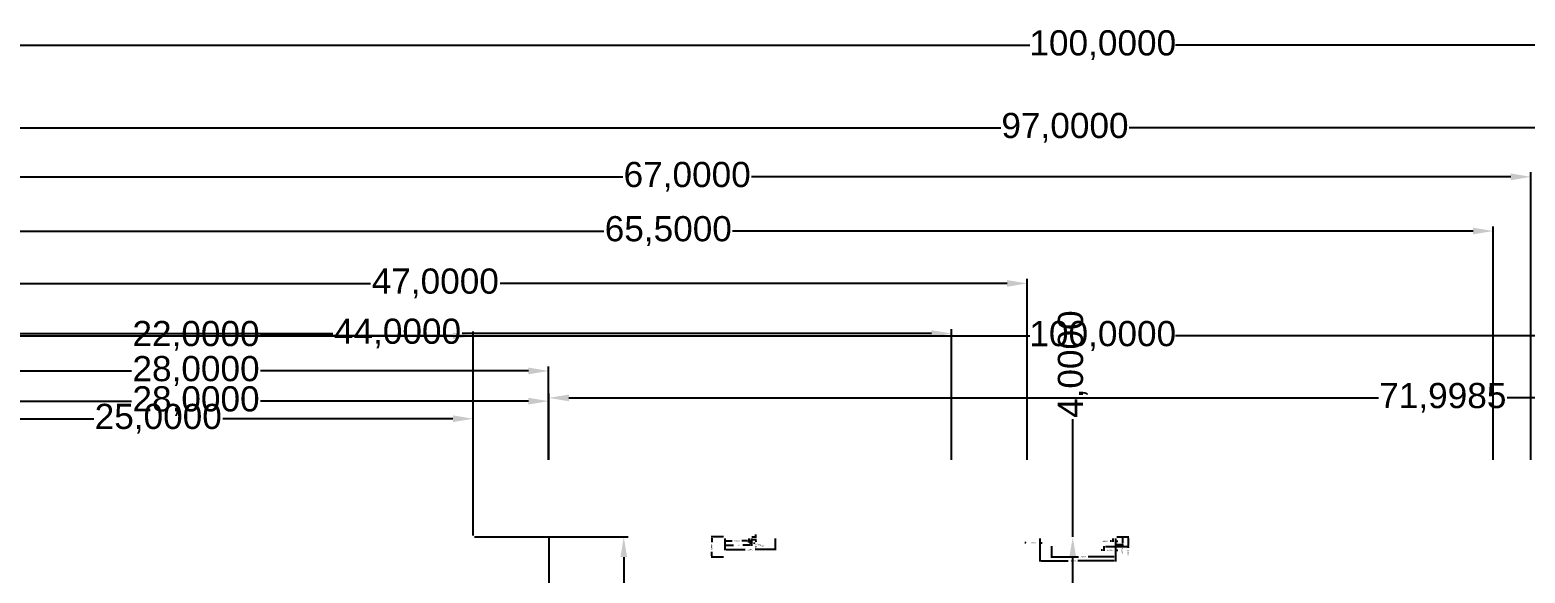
# Model space of a CAD drawing. Header units: millimetres. Extents: x -129 to 171, y -129 to 202.
# Drawn here: x 39 to 98.4, y 126.7 to 148.3 of the extents above; entities that cross this region are included whole.
import ezdxf

# ---------------------------------------------------------------- set-up
doc = ezdxf.new("R2010")
doc.units = ezdxf.units.MM
doc.header["$MEASUREMENT"] = 0
for name, color, linetype, plot in [('Dimenisuni corp 1', 11, 'Continuous', False), ('Dimensiune acoperis', 11, 'Continuous', False), ('Dimensiuni interior_1', 11, 'Continuous', False), ('Dimensiuni lift', 11, 'Continuous', False), ('Dimensiuni lift_turn', 11, 'Continuous', False)]:
    doc.layers.add(name, color=color, linetype=linetype, plot=plot)
doc.styles.get("Standard").update_dxf_attribs({"font": 'arial.ttf'})
doc.dimstyles.new('Mici', dxfattribs={"dimtxt": 0.05, "dimasz": 0.05, "dimexe": 0.03, "dimexo": 0.0625, "dimgap": 0.09, "dimtad": 0, "dimdec": 4, "dimzin": 0, "dimtxsty": 'Standard', "dimcen": 0.09, "dimclrd": 1, "dimclre": 1, "dimadec": 0, "dimazin": 0, "dimtfac": 1, "dimtdec": 4, "dimtofl": 0, "dimtmove": 0, "dimatfit": 3, "dimfxl": 1, "dimtolj": 1, "dimtzin": 0, "dimarcsym": 0})
doc.dimstyles.get("Standard").update_dxf_attribs({"dimtxt": 0.18, "dimasz": 0.18, "dimexe": 0.18, "dimexo": 0.0625, "dimgap": 0.09, "dimtad": 0, "dimtih": 1, "dimtoh": 1, "dimdec": 4, "dimzin": 0, "dimdsep": 46, "dimtxsty": 'Standard', "dimcen": 0.09, "dimadec": 0, "dimazin": 0, "dimtfac": 1, "dimtdec": 4, "dimtofl": 0, "dimtmove": 0, "dimatfit": 3, "dimfxl": 1, "dimtolj": 1, "dimtzin": 0, "dimarcsym": 0})

# ---------------------------------------------------------------- blocks, each defined once
blk = doc.blocks.new('*D59')
at = {"layer": 'Defpoints', "color": 0, "transparency": 16777216}
for p in [(46.87651810813054, 146.8007242480048), (46.87651810813054, 133.5513269094024), (143.8765181081305, 133.5513269094024)]:
    blk.add_point(p, dxfattribs=at)
at = {"layer": 'Dimenisuni corp 1', "color": 1, "lineweight": -2, "transparency": 16777216}
for p, q in [((46.87651810813054, 133.6138269094024), (46.87651810813054, 146.9807242480048)), ((47.67651810813054, 146.8007242480048), (92.82403516133651, 146.8007242480048)), ((143.0765181081305, 146.8007242480048), (97.92900105492451, 146.8007242480048)), ((143.8765181081305, 133.6138269094024), (143.8765181081305, 146.9807242480048))]:
    blk.add_line(p, q, dxfattribs=at)
at = {"layer": 'Dimenisuni corp 1', "color": 1, "transparency": 16777216}
for points in [[(47.67651810813054, 146.9340575813381), (47.67651810813054, 146.6673909146715), (46.87651810813054, 146.8007242480048)], [(143.0765181081305, 146.9340575813381), (143.0765181081305, 146.6673909146715), (143.8765181081305, 146.8007242480048)]]:
    blk.add_solid(points, dxfattribs=at)
at = {"layer": 'Dimenisuni corp 1', "color": 0, "transparency": 16777216, "insert": (95.37651810813051, 146.8007242480048), "char_height": 1, "attachment_point": 5}
blk.add_mtext('\\A1;97,0000', dxfattribs=at)
blk = doc.blocks.new('*D61')
at = {"layer": 'Defpoints', "color": 0, "transparency": 16777216}
for p in [(71.87651810813048, 135.2456430852705), (46.87651810813054, 133.5513269094024), (71.87651810813048, 133.5513269094024)]:
    blk.add_point(p, dxfattribs=at)
at = {"layer": 'Dimenisuni corp 1', "color": 1, "lineweight": -2, "transparency": 16777216}
for p, q in [((46.87651810813054, 133.6138269094024), (46.87651810813054, 135.4256430852705)), ((71.87651810813048, 133.6138269094024), (71.87651810813048, 135.4256430852705)), ((47.67651810813054, 135.2456430852705), (56.81550855833515, 135.2456430852705)), ((71.07651810813049, 135.2456430852705), (61.93752765792587, 135.2456430852705))]:
    blk.add_line(p, q, dxfattribs=at)
at = {"layer": 'Dimenisuni corp 1', "color": 1, "transparency": 16777216}
for points in [[(47.67651810813054, 135.3789764186038), (47.67651810813054, 135.1123097519372), (46.87651810813054, 135.2456430852705)], [(71.07651810813049, 135.3789764186038), (71.07651810813049, 135.1123097519372), (71.87651810813048, 135.2456430852705)]]:
    blk.add_solid(points, dxfattribs=at)
at = {"layer": 'Dimenisuni corp 1', "color": 0, "transparency": 16777216, "insert": (59.37651810813051, 135.2456430852705), "char_height": 1, "attachment_point": 5}
blk.add_mtext('\\A1;25,0000', dxfattribs=at)
blk = doc.blocks.new('*D62')
at = {"layer": 'Defpoints', "color": 0, "transparency": 16777216}
for p in [(74.87651810813048, 137.1444496716966), (46.87651810813054, 133.5513269094024), (74.87651810813048, 133.5513269094024)]:
    blk.add_point(p, dxfattribs=at)
at = {"layer": 'Dimenisuni corp 1', "color": 1, "lineweight": -2, "transparency": 16777216}
for p, q in [((46.87651810813054, 133.6138269094024), (46.87651810813054, 137.3244496716966)), ((47.67651810813054, 137.1444496716966), (58.31550855833515, 137.1444496716966)), ((74.07651810813049, 137.1444496716966), (63.43752765792587, 137.1444496716966)), ((74.87651810813048, 133.6138269094024), (74.87651810813048, 137.3244496716966))]:
    blk.add_line(p, q, dxfattribs=at)
at = {"layer": 'Dimenisuni corp 1', "color": 1, "transparency": 16777216}
for points in [[(47.67651810813054, 137.2777830050299), (47.67651810813054, 137.0111163383633), (46.87651810813054, 137.1444496716966)], [(74.07651810813049, 137.2777830050299), (74.07651810813049, 137.0111163383633), (74.87651810813048, 137.1444496716966)]]:
    blk.add_solid(points, dxfattribs=at)
at = {"layer": 'Dimenisuni corp 1', "color": 0, "transparency": 16777216, "insert": (60.87651810813051, 137.1444496716966), "char_height": 1, "attachment_point": 5}
blk.add_mtext('\\A1;28,0000', dxfattribs=at)
blk = doc.blocks.new('*D63')
at = {"layer": 'Defpoints', "color": 0, "transparency": 16777216}
for p in [(93.87651810813051, 130.5513269094025), (93.87651810813051, 126.5513269094025), (95.68531660041548, 126.5513269094025)]:
    blk.add_point(p, dxfattribs=at)
at = {"layer": 'Dimenisuni corp 1', "color": 1, "lineweight": -2, "transparency": 16777216}
for p, q in [((95.68531660041548, 130.5513269094025), (95.68531660041548, 135.2288496027322)), ((95.68531660041548, 127.3513269094025), (95.68531660041548, 129.7513269094025)), ((93.93901810813051, 126.5513269094025), (95.86531660041548, 126.5513269094025))]:
    blk.add_line(p, q, dxfattribs=at)
at = {"layer": 'Dimenisuni corp 1', "color": 1, "transparency": 16777216}
for points in [[(95.55198326708214, 129.7513269094025), (95.81864993374882, 129.7513269094025), (95.68531660041548, 130.5513269094025)], [(95.55198326708214, 127.3513269094025), (95.81864993374882, 127.3513269094025), (95.68531660041548, 126.5513269094025)]]:
    blk.add_solid(points, dxfattribs=at)
at = {"layer": 'Dimenisuni corp 1', "color": 0, "transparency": 16777216, "insert": (95.6853166004155, 137.4129832998672), "char_height": 1, "attachment_point": 5, "rotation": 90}
blk.add_mtext('\\A1;4,0000', dxfattribs=at)
blk = doc.blocks.new('*D76')
at = {"layer": 'Defpoints', "color": 0, "transparency": 16777216}
for p in [(74.87806092050502, 136.0744094954137), (74.87806092050502, 133.5513269094025), (146.8765181081305, 133.5513269233916)]:
    blk.add_point(p, dxfattribs=at)
at = {"layer": 'Dimensiune acoperis', "color": 1, "lineweight": -2, "transparency": 16777216}
for p, q in [((74.87806092050502, 133.6138269094025), (74.87806092050502, 136.2544094954137)), ((75.67806092050502, 136.0744094954137), (107.8234423110431, 136.0744094954137)), ((146.0765181081305, 136.0744094954137), (112.9311367175916, 136.0744094954137)), ((146.8765181081305, 133.6138269233916), (146.8765181081305, 136.2544094954137))]:
    blk.add_line(p, q, dxfattribs=at)
at = {"layer": 'Dimensiune acoperis', "color": 1, "transparency": 16777216}
for points in [[(75.67806092050502, 136.207742828747), (75.67806092050502, 135.9410761620803), (74.87806092050502, 136.0744094954137)], [(146.0765181081305, 136.207742828747), (146.0765181081305, 135.9410761620803), (146.8765181081305, 136.0744094954137)]]:
    blk.add_solid(points, dxfattribs=at)
at = {"layer": 'Dimensiune acoperis', "color": 0, "transparency": 16777216, "insert": (110.3772895143173, 136.0744094954137), "char_height": 1, "attachment_point": 5}
blk.add_mtext('\\A1;71,9985', dxfattribs=at)
blk = doc.blocks.new('*D77')
at = {"layer": 'Defpoints', "color": 0, "transparency": 16777216}
for p in [(46.87651810813071, 138.534497917867), (46.87651810813071, 134.5513269094023), (146.8765181081305, 133.5513269071039)]:
    blk.add_point(p, dxfattribs=at)
at = {"layer": 'Dimensiune acoperis', "color": 1, "lineweight": -2, "transparency": 16777216}
for p, q in [((46.87651810813071, 134.6138269094023), (46.87651810813071, 138.714497917867)), ((47.67651810813071, 138.534497917867), (93.98262997704809, 138.534497917867)), ((146.0765181081305, 138.534497917867), (99.77040623898533, 138.534497917867)), ((146.8765181081305, 133.6138269071039), (146.8765181081305, 138.714497917867))]:
    blk.add_line(p, q, dxfattribs=at)
at = {"layer": 'Dimensiune acoperis', "color": 1, "transparency": 16777216}
for points in [[(47.67651810813071, 138.6678312512003), (47.67651810813071, 138.4011645845336), (46.87651810813071, 138.534497917867)], [(146.0765181081305, 138.6678312512003), (146.0765181081305, 138.4011645845336), (146.8765181081305, 138.534497917867)]]:
    blk.add_solid(points, dxfattribs=at)
at = {"layer": 'Dimensiune acoperis', "color": 0, "transparency": 16777216, "insert": (96.87651810801671, 138.534497917867), "char_height": 1, "attachment_point": 5}
blk.add_mtext('\\A1;100,0000', dxfattribs=at)
blk = doc.blocks.new('*D107')
at = {"layer": 'Defpoints', "color": 0, "transparency": 16777216}
for p in [(71.87651810813051, 130.5513269094025), (77.85934209984546, 130.5513269094025), (71.87651810813051, 111.5513269094025)]:
    blk.add_point(p, dxfattribs=at)
at = {"layer": 'Dimensiuni lift', "color": 1, "lineweight": -2, "transparency": 16777216}
for p, q in [((71.93901810813051, 130.5513269094025), (78.03934209984546, 130.5513269094025)), ((77.85934209984546, 129.7513269094025), (77.85934209984546, 123.5567430076289)), ((77.85934209984546, 112.3513269094025), (77.85934209984546, 118.545910811176)), ((71.93901810813051, 111.5513269094025), (78.03934209984546, 111.5513269094025))]:
    blk.add_line(p, q, dxfattribs=at)
at = {"layer": 'Dimensiuni lift', "color": 1, "transparency": 16777216}
for points in [[(77.72600876651212, 129.7513269094025), (77.9926754331788, 129.7513269094025), (77.85934209984546, 130.5513269094025)], [(77.72600876651212, 112.3513269094025), (77.9926754331788, 112.3513269094025), (77.85934209984546, 111.5513269094025)]]:
    blk.add_solid(points, dxfattribs=at)
at = {"layer": 'Dimensiuni lift', "color": 0, "transparency": 16777216, "insert": (77.85934209984549, 121.0513269094024), "char_height": 1, "attachment_point": 5, "rotation": 90}
blk.add_mtext('\\A1;19,0000', dxfattribs=at)
blk = doc.blocks.new('*D234')
at = {"layer": 'Defpoints', "color": 0, "transparency": 16777216}
for p in [(90.87651810813051, 138.6293438078197), (46.87651810813054, 133.5513269094024), (90.87651810813051, 133.5513269094024)]:
    blk.add_point(p, dxfattribs=at)
at = {"layer": 'Dimenisuni corp 1', "color": 1, "lineweight": -2, "transparency": 16777216}
for p, q in [((46.87651810813054, 133.6138269094024), (46.87651810813054, 138.8093438078197)), ((47.67651810813054, 138.6293438078197), (66.30391237825332, 138.6293438078197)), ((90.07651810813051, 138.6293438078197), (71.44912383800774, 138.6293438078197)), ((90.87651810813051, 133.6138269094024), (90.87651810813051, 138.8093438078197))]:
    blk.add_line(p, q, dxfattribs=at)
at = {"layer": 'Dimenisuni corp 1', "color": 1, "transparency": 16777216}
for points in [[(47.67651810813054, 138.7626771411531), (47.67651810813054, 138.4960104744864), (46.87651810813054, 138.6293438078197)], [(90.07651810813051, 138.7626771411531), (90.07651810813051, 138.4960104744864), (90.87651810813051, 138.6293438078197)]]:
    blk.add_solid(points, dxfattribs=at)
at = {"layer": 'Dimenisuni corp 1', "color": 0, "transparency": 16777216, "insert": (68.87651810813053, 138.6293438078197), "char_height": 1, "attachment_point": 5}
blk.add_mtext('\\A1;44,0000', dxfattribs=at)
blk = doc.blocks.new('*D235')
at = {"layer": 'Defpoints', "color": 0, "transparency": 16777216}
for p in [(112.3765181081305, 142.7010433445128), (46.87651810813054, 133.5513269094024), (112.3765181081305, 133.5513269094024)]:
    blk.add_point(p, dxfattribs=at)
at = {"layer": 'Dimenisuni corp 1', "color": 1, "lineweight": -2, "transparency": 16777216}
for p, q in [((46.87651810813054, 133.6138269094024), (46.87651810813054, 142.8810433445128)), ((47.67651810813054, 142.7010433445128), (77.07130664837608, 142.7010433445128)), ((111.5765181081305, 142.7010433445128), (82.18172956788494, 142.7010433445128)), ((112.3765181081305, 133.6138269094024), (112.3765181081305, 142.8810433445128))]:
    blk.add_line(p, q, dxfattribs=at)
at = {"layer": 'Dimenisuni corp 1', "color": 1, "transparency": 16777216}
for points in [[(47.67651810813054, 142.8343766778461), (47.67651810813054, 142.5677100111795), (46.87651810813054, 142.7010433445128)], [(111.5765181081305, 142.8343766778461), (111.5765181081305, 142.5677100111795), (112.3765181081305, 142.7010433445128)]]:
    blk.add_solid(points, dxfattribs=at)
at = {"layer": 'Dimenisuni corp 1', "color": 0, "transparency": 16777216, "insert": (79.62651810813051, 142.7010433445128), "char_height": 1, "attachment_point": 5}
blk.add_mtext('\\A1;65,5000', dxfattribs=at)
blk = doc.blocks.new('*D236')
at = {"layer": 'Defpoints', "color": 0, "transparency": 16777216}
for p in [(93.8765181081312, 140.6204712265389), (46.87651810813054, 133.5513269094024), (93.8765181081312, 133.5513269094024)]:
    blk.add_point(p, dxfattribs=at)
at = {"layer": 'Dimenisuni corp 1', "color": 1, "lineweight": -2, "transparency": 16777216}
for p, q in [((46.87651810813054, 133.6138269094024), (46.87651810813054, 140.8004712265389)), ((93.8765181081312, 133.6138269094024), (93.8765181081312, 140.8004712265389)), ((47.67651810813054, 140.6204712265389), (67.80391237825366, 140.6204712265389)), ((93.0765181081312, 140.6204712265389), (72.94912383800808, 140.6204712265389))]:
    blk.add_line(p, q, dxfattribs=at)
at = {"layer": 'Dimenisuni corp 1', "color": 1, "transparency": 16777216}
for points in [[(47.67651810813054, 140.7538045598722), (47.67651810813054, 140.4871378932056), (46.87651810813054, 140.6204712265389)], [(93.0765181081312, 140.7538045598722), (93.0765181081312, 140.4871378932056), (93.8765181081312, 140.6204712265389)]]:
    blk.add_solid(points, dxfattribs=at)
at = {"layer": 'Dimenisuni corp 1', "color": 0, "transparency": 16777216, "insert": (70.37651810813087, 140.6204712265389), "char_height": 1, "attachment_point": 5}
blk.add_mtext('\\A1;47,0000', dxfattribs=at)
blk = doc.blocks.new('*D268')
at = {"layer": 'Defpoints', "color": 0, "transparency": 16777216}
for p in [(46.87651810813062, 135.943818315054), (46.87651810813057, 133.5513269094025), (74.87651810813055, 133.5513269094027)]:
    blk.add_point(p, dxfattribs=at)
at = {"layer": 'Dimensiuni lift_turn', "color": 1, "lineweight": -2, "transparency": 16777216}
for p, q in [((46.87651810813058, 133.6138269094025), (46.87651810813063, 136.123818315054)), ((47.67651810813063, 135.943818315054), (58.31550855833525, 135.9438183150538)), ((74.0765181081306, 135.9438183150534), (63.43752765792597, 135.9438183150536)), ((74.87651810813055, 133.6138269094026), (74.8765181081306, 136.1238183150535))]:
    blk.add_line(p, q, dxfattribs=at)
at = {"layer": 'Dimensiuni lift_turn', "color": 1, "transparency": 16777216}
for points in [[(47.67651810813063, 136.0771516483873), (47.67651810813062, 135.8104849817206), (46.87651810813063, 135.943818315054)], [(74.0765181081306, 136.0771516483868), (74.0765181081306, 135.8104849817201), (74.8765181081306, 135.9438183150534)]]:
    blk.add_solid(points, dxfattribs=at)
at = {"layer": 'Dimensiuni lift_turn', "color": 0, "transparency": 16777216, "insert": (60.87651810813061, 135.9438183150537), "char_height": 1, "attachment_point": 5}
blk.add_mtext('\\A1;28,0000', dxfattribs=at)
blk = doc.blocks.new('*D269')
at = {"layer": 'Defpoints', "color": 0, "transparency": 16777216}
for p in [(49.8765181081307, 138.5366343427427), (49.87651810813054, 130.5513269094025), (71.87651810813054, 130.5513269094025)]:
    blk.add_point(p, dxfattribs=at)
at = {"layer": 'Dimensiuni lift_turn', "color": 1, "lineweight": -2, "transparency": 16777216}
for p, q in [((49.87651810813054, 130.6138269094025), (49.8765181081307, 138.7166343427426)), ((50.67651810813069, 138.5366343427426), (58.31550855833533, 138.5366343427424)), ((71.07651810813068, 138.5366343427422), (63.43752765792605, 138.5366343427423)), ((71.87651810813054, 130.6138269094024), (71.8765181081307, 138.7166343427422))]:
    blk.add_line(p, q, dxfattribs=at)
at = {"layer": 'Dimensiuni lift_turn', "color": 1, "transparency": 16777216}
for points in [[(50.67651810813069, 138.6699676760759), (50.67651810813069, 138.4033010094093), (49.8765181081307, 138.5366343427426)], [(71.0765181081307, 138.6699676760755), (71.07651810813068, 138.4033010094089), (71.87651810813068, 138.5366343427422)]]:
    blk.add_solid(points, dxfattribs=at)
at = {"layer": 'Dimensiuni lift_turn', "color": 0, "transparency": 16777216, "insert": (60.87651810813069, 138.5366343427424), "char_height": 1, "attachment_point": 5}
blk.add_mtext('\\A1;22,0000', dxfattribs=at)
blk = doc.blocks.new('*D276')
at = {"layer": 'Defpoints', "color": 0, "transparency": 16777216}
for p in [(113.87651810813, 144.8537050825105), (46.87651810813054, 133.5513269094024), (113.87651810813, 133.5513269094024)]:
    blk.add_point(p, dxfattribs=at)
at = {"layer": 'Dimenisuni corp 1', "color": 1, "lineweight": -2, "transparency": 16777216}
for p, q in [((46.87651810813054, 133.6138269094024), (46.87651810813054, 145.0337050825106)), ((47.67651810813054, 144.8537050825105), (77.82130664837584, 144.8537050825105)), ((113.07651810813, 144.8537050825105), (82.9317295678847, 144.8537050825105)), ((113.87651810813, 133.6138269094024), (113.87651810813, 145.0337050825106))]:
    blk.add_line(p, q, dxfattribs=at)
at = {"layer": 'Dimenisuni corp 1', "color": 1, "transparency": 16777216}
for points in [[(47.67651810813054, 144.9870384158439), (47.67651810813054, 144.7203717491772), (46.87651810813054, 144.8537050825105)], [(113.07651810813, 144.9870384158439), (113.07651810813, 144.7203717491772), (113.87651810813, 144.8537050825105)]]:
    blk.add_solid(points, dxfattribs=at)
at = {"layer": 'Dimenisuni corp 1', "color": 0, "transparency": 16777216, "insert": (80.37651810813027, 144.8537050825105), "char_height": 1, "attachment_point": 5}
blk.add_mtext('\\A1;67,0000', dxfattribs=at)
blk = doc.blocks.new('*D277')
at = {"layer": 'Defpoints', "color": 0, "transparency": 16777216}
for p in [(146.8765181081305, 150.0817930724418), (46.87651810813054, 133.5513269094024), (146.8765181081305, 133.5513269094023)]:
    blk.add_point(p, dxfattribs=at)
at = {"layer": 'Dimenisuni corp 1', "color": 1, "lineweight": -2, "transparency": 16777216}
for p, q in [((46.87651810813054, 133.6138269094024), (46.87651810813054, 150.2617930724418)), ((146.8765181081305, 133.6138269094023), (146.8765181081305, 150.2617930724418)), ((47.67651810813054, 150.0817930724418), (93.98262997716192, 150.0817930724418)), ((146.0765181081305, 150.0817930724418), (99.77040623909916, 150.0817930724418))]:
    blk.add_line(p, q, dxfattribs=at)
at = {"layer": 'Dimenisuni corp 1', "color": 1, "transparency": 16777216}
for points in [[(47.67651810813054, 150.2151264057751), (47.67651810813054, 149.9484597391084), (46.87651810813054, 150.0817930724418)], [(146.0765181081305, 150.2151264057751), (146.0765181081305, 149.9484597391084), (146.8765181081305, 150.0817930724418)]]:
    blk.add_solid(points, dxfattribs=at)
at = {"layer": 'Dimenisuni corp 1', "color": 0, "transparency": 16777216, "insert": (96.87651810813054, 150.0817930724418), "char_height": 1, "attachment_point": 5}
blk.add_mtext('\\A1;100,0000', dxfattribs=at)
blk = doc.blocks.new('*D782')
at = {"layer": 'Defpoints', "color": 0, "transparency": 16777216}
for p in [(97.37651810813054, 130.5513269094025), (97.37651810813054, 130.2513269094025), (97.66000735676243, 130.2513269094025)]:
    blk.add_point(p, dxfattribs=at)
at = {"layer": 'Dimensiuni interior_1', "color": 1, "lineweight": -2, "transparency": 16777216}
for p, q in [((97.43901810813054, 130.5513269094025), (97.69000735676244, 130.5513269094025)), ((97.43901810813054, 130.2513269094025), (97.69000735676244, 130.2513269094025)), ((97.66000735676243, 130.5013269094025), (97.66000735676243, 130.3013269094025)), ((97.66000735676243, 130.2513269094025), (97.66000735676243, 130.2013269094025))]:
    blk.add_line(p, q, dxfattribs=at)
at = {"layer": 'Dimensiuni interior_1', "color": 1, "transparency": 16777216}
for points in [[(97.6516740234291, 130.5013269094025), (97.66834069009577, 130.5013269094025), (97.66000735676243, 130.5513269094025)], [(97.6516740234291, 130.3013269094025), (97.66834069009577, 130.3013269094025), (97.66000735676243, 130.2513269094025)]]:
    blk.add_solid(points, dxfattribs=at)
at = {"layer": 'Dimensiuni interior_1', "color": 0, "transparency": 16777216, "insert": (97.66000735676245, 130.0076263636998), "char_height": 0.05, "attachment_point": 5, "rotation": 90}
blk.add_mtext('\\A1;0,3000', dxfattribs=at)
blk = doc.blocks.new('*D786')
at = {"layer": 'Defpoints', "color": 0, "transparency": 16777216}
for p in [(96.91826053863502, 130.1668328615401, 0.5688163495771903), (97.37651810813054, 130.5513269094025), (97.88238380867483, 130.1668328615401)]:
    blk.add_point(p, dxfattribs=at)
at = {"layer": 'Dimensiuni interior_1', "color": 1, "lineweight": -2, "transparency": 16777216}
for p, q in [((96.98076053863502, 130.1668328615401), (97.91238380867483, 130.1668328615401)), ((97.43901810813054, 130.5513269094025), (97.91238380867483, 130.5513269094025)), ((97.88238380867483, 130.5013269094025), (97.88238380867483, 130.2168328615401)), ((97.88238380867483, 130.1668328615401), (97.88238380867483, 130.1168328615401))]:
    blk.add_line(p, q, dxfattribs=at)
at = {"layer": 'Dimensiuni interior_1', "color": 1, "transparency": 16777216}
for points in [[(97.87405047534149, 130.5013269094025), (97.89071714200817, 130.5013269094025), (97.88238380867483, 130.5513269094025)], [(97.87405047534149, 130.2168328615401), (97.89071714200817, 130.2168328615401), (97.88238380867483, 130.1668328615401)]]:
    blk.add_solid(points, dxfattribs=at)
at = {"layer": 'Dimensiuni interior_1', "color": 0, "transparency": 16777216, "insert": (97.88238380867485, 129.9228594645414), "char_height": 0.05, "attachment_point": 5, "rotation": 90}
blk.add_mtext('\\A1;0,3845', dxfattribs=at)
blk = doc.blocks.new('*D777')
at = {"layer": 'Defpoints', "color": 0, "transparency": 16777216}
for p in [(94.37651810813051, 130.5513269094025), (97.37651810813054, 130.5513269094025), (94.37651810813033, 129.5997771426489)]:
    blk.add_point(p, dxfattribs=at)
at = {"layer": 'Dimensiuni interior_1', "color": 1, "lineweight": -2, "transparency": 16777216}
for p, q in [((94.37651810813054, 130.4888269094024), (94.37651810813037, 129.5697771426488)), ((97.37651810813055, 130.4888269094024), (97.37651810813038, 129.5697771426482)), ((94.42651810813037, 129.5997771426488), (95.50554160758901, 129.5997771426486)), ((97.32651810813039, 129.5997771426483), (95.89290859258219, 129.5997771426485))]:
    blk.add_line(p, q, dxfattribs=at)
at = {"layer": 'Dimensiuni interior_1', "color": 1, "transparency": 16777216}
for points in [[(94.42651810813037, 129.5914438093155), (94.42651810813037, 129.6081104759821), (94.37651810813037, 129.5997771426488)], [(97.32651810813039, 129.5914438093149), (97.32651810813039, 129.6081104759816), (97.37651810813038, 129.5997771426482)]]:
    blk.add_solid(points, dxfattribs=at)
at = {"layer": 'Dimensiuni interior_1', "color": 0, "transparency": 16777216, "insert": (95.69922510008561, 129.5997771426486), "char_height": 0.05, "attachment_point": 5, "rotation": 179.99999999998917}
blk.add_mtext('\\A1;3,0000', dxfattribs=at)
blk = doc.blocks.new('*D790')
at = {"layer": 'Defpoints', "color": 0, "transparency": 16777216}
for p in [(97.27651810813055, 130.5513269094025, 0.2000000000145978), (97.27651810813052, 130.3851612470532), (97.37651810813054, 130.5513269094025)]:
    blk.add_point(p, dxfattribs=at)
at = {"layer": 'Dimensiuni interior_1', "color": 1, "lineweight": -2, "transparency": 16777216}
for p, q in [((97.22651810813055, 130.3851612470531), (97.17651810813055, 130.3851612470531)), ((97.27651810813056, 130.4888269094024), (97.27651810813053, 130.3551612470531)), ((97.37651810813055, 130.4888269094024), (97.37651810813053, 130.355161247053)), ((97.42651810813054, 130.385161247053), (97.47651810813053, 130.385161247053))]:
    blk.add_line(p, q, dxfattribs=at)
at = {"layer": 'Dimensiuni interior_1', "color": 1, "transparency": 16777216}
for points in [[(97.22651810813055, 130.3768279137198), (97.22651810813055, 130.3934945803864), (97.27651810813055, 130.3851612470531)], [(97.42651810813054, 130.3768279137197), (97.42651810813054, 130.3934945803864), (97.37651810813054, 130.385161247053)]]:
    blk.add_solid(points, dxfattribs=at)
at = {"layer": 'Dimensiuni interior_1', "color": 0, "transparency": 16777216, "insert": (96.98281756242795, 130.3851612470531), "char_height": 0.05, "attachment_point": 5, "rotation": 179.99999999998917}
blk.add_mtext('\\A1;0,1000', dxfattribs=at)
blk = doc.blocks.new('*D791')
at = {"layer": 'Defpoints', "color": 0, "transparency": 16777216}
for p in [(96.91826053863497, 130.2513269094025, 0.4582575695101814), (96.91826053863493, 130.026119095555), (97.37651810813054, 130.5513269094025)]:
    blk.add_point(p, dxfattribs=at)
at = {"layer": 'Dimensiuni interior_1', "color": 1, "lineweight": -2, "transparency": 16777216}
for p, q in [((96.86826053863496, 130.0261190955549), (96.81826053863496, 130.0261190955549)), ((96.91826053863498, 130.1888269094024), (96.91826053863494, 129.9961190955549)), ((97.37651810813055, 130.4888269094024), (97.37651810813045, 129.9961190955548)), ((97.42651810813047, 130.0261190955548), (97.47651810813046, 130.0261190955548))]:
    blk.add_line(p, q, dxfattribs=at)
at = {"layer": 'Dimensiuni interior_1', "color": 1, "transparency": 16777216}
for points in [[(96.86826053863496, 130.0177857622216), (96.86826053863496, 130.0344524288883), (96.91826053863495, 130.0261190955549)], [(97.42651810813047, 130.0177857622215), (97.42651810813047, 130.0344524288882), (97.37651810813047, 130.0261190955548)]]:
    blk.add_solid(points, dxfattribs=at)
at = {"layer": 'Dimensiuni interior_1', "color": 0, "transparency": 16777216, "insert": (97.14738932338271, 130.0261190955549), "char_height": 0.05, "attachment_point": 5, "rotation": 179.99999999998917}
blk.add_mtext('\\A1;0,4583', dxfattribs=at)
blk = doc.blocks.new('*D792')
at = {"layer": 'Defpoints', "color": 0, "transparency": 16777216}
for p in [(94.83477567762608, 130.2513269094025, 0.4582575695101814), (97.37651810813017, 130.5513269094016), (94.83477567762598, 129.7549744446203)]:
    blk.add_point(p, dxfattribs=at)
at = {"layer": 'Dimensiuni interior_1', "color": 1, "lineweight": -2, "transparency": 16777216}
for p, q in [((94.83477567762611, 130.1888269094024), (94.83477567762603, 129.7249744446202)), ((97.37651810813018, 130.4888269094015), (97.37651810813004, 129.7249744446197)), ((94.88477567762602, 129.7549744446202), (95.91143475099537, 129.75497444462)), ((97.32651810813005, 129.7549744446198), (96.29985903476071, 129.7549744446199))]:
    blk.add_line(p, q, dxfattribs=at)
at = {"layer": 'Dimensiuni interior_1', "color": 1, "transparency": 16777216}
for points in [[(94.88477567762602, 129.7466411112869), (94.88477567762602, 129.7633077779535), (94.83477567762603, 129.7549744446202)], [(97.32651810813005, 129.7466411112864), (97.32651810813005, 129.7633077779531), (97.37651810813004, 129.7549744446197)]]:
    blk.add_solid(points, dxfattribs=at)
at = {"layer": 'Dimensiuni interior_1', "color": 0, "transparency": 16777216, "insert": (96.10564689287806, 129.75497444462), "char_height": 0.05, "attachment_point": 5, "rotation": 179.99999999998917}
blk.add_mtext('\\A1;2,5417', dxfattribs=at)
blk = doc.blocks.new('*D809')
at = {"layer": 'Defpoints', "color": 0, "transparency": 16777216}
for p in [(93.87651810813054, 130.5513269094025), (93.87651810813054, 130.3176525692284), (94.37651810813054, 130.5513269094025)]:
    blk.add_point(p, dxfattribs=at)
at = {"layer": 'Dimensiuni interior_1', "color": 1, "lineweight": -2, "transparency": 16777216}
for p, q in [((93.82651810813051, 130.3176525692283), (93.77651810813052, 130.3176525692283)), ((94.37651810813051, 130.4888269094024), (94.37651810813051, 130.2876525692283)), ((94.42651810813051, 130.3176525692283), (94.4765181081305, 130.3176525692283))]:
    blk.add_line(p, q, dxfattribs=at)
at = {"layer": 'Dimensiuni interior_1', "color": 1, "transparency": 16777216}
for points in [[(93.82651810813051, 130.3259859025616), (93.82651810813051, 130.309319235895), (93.87651810813051, 130.3176525692283)], [(94.42651810813051, 130.3259859025616), (94.42651810813051, 130.309319235895), (94.37651810813051, 130.3176525692283)]]:
    blk.add_solid(points, dxfattribs=at)
at = {"layer": 'Dimensiuni interior_1', "color": 0, "transparency": 16777216, "insert": (94.12651810813051, 130.3176525692283), "char_height": 0.05, "attachment_point": 5}
blk.add_mtext('\\A1;0,5000', dxfattribs=at)
blk = doc.blocks.new('*D857')
at = {"layer": 'Defpoints', "color": 0, "transparency": 16777216}
for p in [(81.87651810813048, 130.5513269094024), (83.87651810813048, 130.5513269094023), (83.87651810813048, 130.0523315599839)]:
    blk.add_point(p, dxfattribs=at)
at = {"layer": 'Dimensiuni interior_1', "color": 1, "lineweight": -2, "transparency": 16777216}
for p, q in [((81.87651810813048, 130.4888269094024), (81.87651810813048, 130.022331559984)), ((81.92651810813048, 130.052331559984), (82.68239123227782, 130.0523315599839)), ((83.82651810813049, 130.0523315599839), (83.07064498398314, 130.0523315599839)), ((83.87651810813048, 130.4888269094023), (83.87651810813048, 130.0223315599839))]:
    blk.add_line(p, q, dxfattribs=at)
at = {"layer": 'Dimensiuni interior_1', "color": 1, "transparency": 16777216}
for points in [[(81.92651810813048, 130.0439982266506), (81.92651810813048, 130.0606648933173), (81.87651810813048, 130.052331559984)], [(83.82651810813049, 130.0439982266506), (83.82651810813049, 130.0606648933173), (83.87651810813048, 130.0523315599839)]]:
    blk.add_solid(points, dxfattribs=at)
at = {"layer": 'Dimensiuni interior_1', "color": 0, "transparency": 16777216, "insert": (82.87651810813048, 130.0523315599839), "char_height": 0.05, "attachment_point": 5, "rotation": 179.99999999999994}
blk.add_mtext('\\A1;2,0000', dxfattribs=at)
blk = doc.blocks.new('*D858')
at = {"layer": 'Defpoints', "color": 0, "transparency": 16777216}
for p in [(81.87651810813048, 130.5513269094024), (82.82651810813047, 130.5513269094028, 1.000000000000687), (82.82651810813047, 130.3929169339001)]:
    blk.add_point(p, dxfattribs=at)
at = {"layer": 'Dimensiuni interior_1', "color": 1, "lineweight": -2, "transparency": 16777216}
for p, q in [((81.87651810813048, 130.4888269094024), (81.87651810813048, 130.3629169339001)), ((81.92651810813048, 130.3929169339001), (82.15781756242788, 130.3929169339001)), ((82.77651810813047, 130.3929169339001), (82.54521865383307, 130.3929169339001)), ((82.82651810813047, 130.4888269094028), (82.82651810813047, 130.3629169339001))]:
    blk.add_line(p, q, dxfattribs=at)
at = {"layer": 'Dimensiuni interior_1', "color": 1, "transparency": 16777216}
for points in [[(81.92651810813048, 130.3845836005668), (81.92651810813048, 130.4012502672335), (81.87651810813048, 130.3929169339001)], [(82.77651810813047, 130.3845836005668), (82.77651810813047, 130.4012502672334), (82.82651810813047, 130.3929169339001)]]:
    blk.add_solid(points, dxfattribs=at)
at = {"layer": 'Dimensiuni interior_1', "color": 0, "transparency": 16777216, "insert": (82.35151810813048, 130.3929169339001), "char_height": 0.05, "attachment_point": 5, "rotation": 179.99999999999994}
blk.add_mtext('\\A1;0,9500', dxfattribs=at)
blk = doc.blocks.new('*D859')
at = {"layer": 'Defpoints', "color": 0, "transparency": 16777216}
for p in [(81.87651810813048, 130.5513269094024), (82.9265181081305, 130.5513269094028, 1.000000000000687), (82.9265181081305, 130.2298674236827)]:
    blk.add_point(p, dxfattribs=at)
at = {"layer": 'Dimensiuni interior_1', "color": 1, "lineweight": -2, "transparency": 16777216}
for p, q in [((81.87651810813048, 130.4888269094024), (81.87651810813048, 130.1998674236827)), ((81.92651810813048, 130.2298674236827), (82.21017090485627, 130.2298674236827)), ((82.8765181081305, 130.2298674236827), (82.59286531140471, 130.2298674236827)), ((82.9265181081305, 130.4888269094028), (82.9265181081305, 130.1998674236827))]:
    blk.add_line(p, q, dxfattribs=at)
at = {"layer": 'Dimensiuni interior_1', "color": 1, "transparency": 16777216}
for points in [[(81.92651810813048, 130.2215340903494), (81.92651810813048, 130.238200757016), (81.87651810813048, 130.2298674236827)], [(82.8765181081305, 130.2215340903493), (82.8765181081305, 130.238200757016), (82.9265181081305, 130.2298674236827)]]:
    blk.add_solid(points, dxfattribs=at)
at = {"layer": 'Dimensiuni interior_1', "color": 0, "transparency": 16777216, "insert": (82.40151810813049, 130.2298674236827), "char_height": 0.05, "attachment_point": 5, "rotation": 179.99999999999994}
blk.add_mtext('\\A1;1,0500', dxfattribs=at)
blk = doc.blocks.new('*D852')
at = {"layer": 'Defpoints', "color": 0, "transparency": 16777216}
for p in [(82.87651810813051, 130.5513269094029), (82.87651810813051, 130.4513269094029), (83.1050458652712, 130.4513269094029)]:
    blk.add_point(p, dxfattribs=at)
at = {"layer": 'Dimensiuni interior_1', "color": 1, "lineweight": -2, "transparency": 16777216}
for p, q in [((83.10504586527126, 130.6013269094028), (83.10504586527126, 130.6513269094028)), ((82.93901810813058, 130.5513269094028), (83.13504586527127, 130.5513269094028)), ((82.93901810813058, 130.4513269094028), (83.13504586527127, 130.4513269094028)), ((83.10504586527126, 130.4013269094028), (83.10504586527126, 130.3513269094028))]:
    blk.add_line(p, q, dxfattribs=at)
at = {"layer": 'Dimensiuni interior_1', "color": 1, "transparency": 16777216}
for points in [[(83.1133791986046, 130.6013269094028), (83.09671253193792, 130.6013269094028), (83.10504586527126, 130.5513269094028)], [(83.1133791986046, 130.4013269094028), (83.09671253193792, 130.4013269094028), (83.10504586527126, 130.4513269094028)]]:
    blk.add_solid(points, dxfattribs=at)
at = {"layer": 'Dimensiuni interior_1', "color": 0, "transparency": 16777216, "insert": (83.10504586527122, 130.1576263637002), "char_height": 0.05, "attachment_point": 5, "rotation": 270}
blk.add_mtext('\\A1;0,1000', dxfattribs=at)
blk = doc.blocks.new('*D864')
at = {"layer": 'Defpoints', "color": 0, "transparency": 16777216}
for p in [(82.77340570536059, 130.3838528295274), (82.97963051090038, 130.3188009892781)]:
    blk.add_point(p, dxfattribs=at)
at = {"layer": 'Dimensiuni interior_1', "color": 1, "lineweight": -2, "transparency": 16777216}
for p, q in [((82.96651810813047, 130.3513269094027), (82.78651810813048, 130.3513269094027)), ((82.87651810813048, 130.4413269094027), (82.87651810813045, 130.2613269094027)), ((83.07499830485668, 130.2887180393578), (83.02731440787852, 130.3037595143179))]:
    blk.add_line(p, q, dxfattribs=at)
at = {"layer": 'Dimensiuni interior_1', "color": 1, "transparency": 16777216}
blk.add_solid([(83.02480749538516, 130.2958121981549), (83.02982132037187, 130.3117068304809), (82.97963051090036, 130.3188009892781)], dxfattribs=at)
at = {"layer": 'Dimensiuni interior_1', "color": 0, "transparency": 16777216, "insert": (83.28550351936092, 130.2223159809355), "char_height": 0.05, "attachment_point": 5, "rotation": 162.49256842860245}
blk.add_mtext('\\A1;∅0,2162', dxfattribs=at)
blk = doc.blocks.new('*D865')
at = {"layer": 'Defpoints', "color": 0, "transparency": 16777216}
for p in [(81.3542404346878, 130.551326909382), (81.87651810813051, 130.551326909382), (81.87651810813051, 129.7513269094013)]:
    blk.add_point(p, dxfattribs=at)
at = {"layer": 'Dimensiuni interior_1', "color": 1, "lineweight": -2, "transparency": 16777216}
for p, q in [((81.81401810813051, 130.551326909382), (81.3242404346878, 130.551326909382)), ((81.3542404346878, 130.501326909382), (81.3542404346878, 130.3450274550943)), ((81.81401810813051, 129.7513269094013), (81.3242404346878, 129.7513269094013)), ((81.3542404346878, 129.8013269094013), (81.3542404346878, 129.9576263636891))]:
    blk.add_line(p, q, dxfattribs=at)
at = {"layer": 'Dimensiuni interior_1', "color": 1, "transparency": 16777216}
for points in [[(81.34590710135446, 130.501326909382), (81.36257376802114, 130.501326909382), (81.3542404346878, 130.551326909382)], [(81.34590710135446, 129.8013269094013), (81.36257376802114, 129.8013269094013), (81.3542404346878, 129.7513269094013)]]:
    blk.add_solid(points, dxfattribs=at)
at = {"layer": 'Dimensiuni interior_1', "color": 0, "transparency": 16777216, "insert": (81.35424043468782, 130.1513269093916), "char_height": 0.05, "attachment_point": 5, "rotation": 90}
blk.add_mtext('\\A1;0,8000', dxfattribs=at)
blk = doc.blocks.new('A$Ca0c041a6')
at = {"layer": 'Dimensiune acoperis'}
blk.add_line((39.60136673927164, 48.24939999999755, 29.99999999999762), (39.5998239268983, 25.89029999999835, 29.99999999999761), dxfattribs=at)
at = {"layer": 'Dimenisuni corp 1'}
for base, p2, picture, middle in [((111.5998239268971, 67.83046616303959), (111.5998239268971, 51.30000000000017), '*D277', (61.59982392689714, 67.83046616303959)), ((78.5998239268966, 62.60237817310836), (78.5998239268966, 51.3000000000002), '*D276', (45.09982392689687, 62.60237817310836))]:
    dim = blk.add_linear_dim(base=base, p1=(11.59982392689714, 51.30000000000022), p2=p2, dimstyle='Standard', dxfattribs=at)
    dim.commit()
    dim.dimension.update_dxf_attribs({"geometry": picture, "text_midpoint": middle, "insert": (-35.2766941812334, -82.25132690940218)})
for base, p1, p2, picture, middle in [((11.59982392689714, 64.54939733860262), (108.5998239268971, 51.30000000000022), (11.59982392689714, 51.30000000000022), '*D59', (60.09982392689712, 64.54939733860262)), ((77.09982392689709, 60.4497164351106), (11.59982392689714, 51.30000000000022), (77.09982392689709, 51.30000000000022), '*D235', (44.34982392689712, 60.4497164351106)), ((58.5998239268978, 58.3691443171367), (11.59982392689714, 51.30000000000022), (58.5998239268978, 51.3000000000002), '*D236', (35.09982392689747, 58.3691443171367)), ((55.59982392689712, 56.37801689841756), (11.59982392689714, 51.30000000000022), (55.59982392689712, 51.30000000000022), '*D234', (33.59982392689713, 56.37801689841756)), ((39.59982392689709, 54.8931227622944), (11.59982392689714, 51.30000000000022), (39.59982392689709, 51.3000000000002), '*D62', (25.59982392689712, 54.8931227622944))]:
    dim = blk.add_linear_dim(base=base, p1=p1, p2=p2, dimstyle='Standard', dxfattribs=at)
    dim.commit()
    dim.dimension.update_dxf_attribs({"geometry": picture, "text_midpoint": middle, "dimtype": 128, "insert": (-35.2766941812334, -82.25132690940218)})
dim = blk.add_linear_dim(base=(60.40862241918208, 44.30000000000028), p1=(58.59982392689709, 48.30000000000022), p2=(58.59982392689709, 44.30000000000022), angle=90, dimstyle='Standard', override={"dimse1": 1, "dimse2": 0}, dxfattribs=at)
dim.commit()
dim.dimension.update_dxf_attribs({"geometry": '*D63', "text_midpoint": (60.40862241918211, 55.16165639046504), "dimtype": 128, "insert": (-35.2766941812334, -82.25132690940218)})
dim = blk.add_linear_dim(base=(36.59982392689709, 52.99431617586832), p1=(11.59982392689714, 51.30000000000022), p2=(36.59982392689709, 51.30000000000022), dimstyle='Standard', override={"dimdsep": 44, "dimse1": 0, "dimse2": 0}, dxfattribs=at)
dim.commit()
dim.dimension.update_dxf_attribs({"geometry": '*D61', "text_midpoint": (24.09982392689712, 52.99431617586832), "insert": (-35.2766941812334, -82.25132690940218)})
at = {"layer": 'Dimensiune acoperis'}
for base, p1, p2, picture, middle in [((11.59982392689732, 56.28317100846478, 29.99999999999761), (111.5998239268971, 51.29999999770176, 29.99999999999763), (11.59982392689732, 52.30000000000017, 30.00000000000406), '*D77', (61.59982392678332, 56.28317100846478, 29.99999999999761)), ((39.60136673927163, 53.82308258601149, 29.99999999999761), (111.5998239268971, 51.30000001398939, 29.99999999999756), (39.60136673927163, 51.30000000000037, 29.99999999999762), '*D76', (75.10059533308394, 53.82308258601149, 29.99999999999761))]:
    dim = blk.add_linear_dim(base=base, p1=p1, p2=p2, dimstyle='Standard', dxfattribs=at)
    dim.commit()
    dim.dimension.update_dxf_attribs({"geometry": picture, "text_midpoint": middle, "dimtype": 128, "insert": (-35.2766941812334, -82.25132690940218)})
at = {"layer": 'Dimensiuni interior_1'}
for base, p1, p2, angle, picture, middle in [((46.0775462534544, 48.29999999997982, 19.9999999999976), (46.59982392689709, 47.49999999999908, 19.99999999999243), (46.59982392689709, 48.29999999997976, 19.99999999999773), 90, '*D865', (46.07754625345443, 47.89999999998942, 19.9999999999976)), ((48.59982392689709, 47.80100465058176, 17.99999999999687), (46.59982392689709, 48.30000000000022, 17.99999999999774), (48.59982392689709, 48.30000000000014, 17.9999999999978), 180, '*D857', (47.59982392689709, 47.80100465058176, 17.99999999999687)), ((47.54982392689708, 48.14159002449792, 17.99999999999687), (46.59982392689709, 48.30000000000022, 17.99999999999774), (47.54982392689708, 48.30000000000065, 18.99999999999756), 180, '*D858', (47.07482392689708, 48.14159002449792, 17.99999999999687)), ((47.6498239268971, 47.97854051428048, 17.99999999999687), (46.59982392689709, 48.30000000000022, 17.99999999999774), (47.6498239268971, 48.30000000000065, 18.99999999999756), 180, '*D859', (47.12482392689709, 47.97854051428048, 17.99999999999687)), ((59.55808149639259, 47.50364753521812, 0.4999999999830216), (62.09982392689672, 48.29999999999937, 0.4999999999979821), (59.55808149639266, 48.00000000000021, 0.9582575694932025), 179.9999999999886, '*D792', (60.82895271164463, 47.50364753521781, 0.4999999999830216)), ((61.64156635740153, 47.77479218615282, 0.4999999999830216), (62.09982392689709, 48.30000000000022, 0.4999999999976197), (61.64156635740152, 48.00000000000021, 0.9582575694932025), 179.9999999999886, '*D791', (61.8706951421493, 47.77479218615274, 0.4999999999830216)), ((61.99982392689712, 48.13383433765098, 0.4999999999830216), (62.09982392689709, 48.30000000000022, 0.4999999999976197), (61.99982392689709, 48.30000000000022, 0.699999999997619), 179.9999999999886, '*D790', (61.70612338119454, 48.13383433765098, 0.4999999999830216)), ((62.60568962744144, 47.91550595213791, 0.4999999999976197), (62.09982392689709, 48.30000000000022, 0.4999999999976197), (61.64156635740157, 47.91550595213785, 1.06881634957481), 90, '*D786', (62.60568962744145, 47.67153255513922, 0.4999999999976197)), ((62.38331317552904, 48.00000000000027, 0.4999999999976197), (62.09982392689709, 48.30000000000022, 0.4999999999976197), (62.09982392689709, 48.00000000000021, 0.4999999999976197), 90, '*D782', (62.38331317552905, 47.75629945429763, 0.4999999999976197))]:
    dim = blk.add_linear_dim(base=base, p1=p1, p2=p2, angle=angle, dimstyle='Mici', dxfattribs=at)
    dim.commit()
    dim.dimension.update_dxf_attribs({"geometry": picture, "text_midpoint": middle, "insert": (-35.2766941812334, -82.25132690940218)})
dim = blk.add_diameter_dim_2p(p1=(47.4967115241272, 48.13252592012526, 19.29999999999767), p2=(47.702936329667, 48.06747407987592, 19.29999999999767), dimstyle='Mici', dxfattribs=at)
dim.commit()
dim.dimension.update_dxf_attribs({"geometry": '*D864', "text_midpoint": (48.00880933812754, 47.97098907153332, 19.29999999999767), "dimtype": 131, "insert": (-35.2766941812334, -82.25132690940218)})
for base, p1, p2, angle, picture, middle in [((47.8283516840378, 48.20000000000071, 19.00000000001489), (47.59982392689709, 48.30000000000065, 18.99999999999756), (47.59982392689709, 48.20000000000066, 18.99999999999756), 270, '*D852', (47.82835168403783, 47.90629945429798, 19.00000000001489)), ((59.09982392689693, 47.34845023324671, 0.4999999999830216), (62.09982392689709, 48.30000000000022, 0.4999999999976197), (59.09982392689709, 48.30000000000022, 0.4999999999976197), 179.9999999999886, '*D777', (60.42253091885219, 47.3484502332464, 0.4999999999830216))]:
    dim = blk.add_linear_dim(base=base, p1=p1, p2=p2, angle=angle, dimstyle='Mici', dxfattribs=at)
    dim.commit()
    dim.dimension.update_dxf_attribs({"geometry": picture, "text_midpoint": middle, "dimtype": 128, "insert": (-35.2766941812334, -82.25132690940218)})
dim = blk.add_linear_dim(base=(58.59982392689714, 48.06632565982618), p1=(59.09982392689709, 48.3000000000002), p2=(58.59982392689709, 48.3000000000002), dimstyle='Mici', override={"dimse2": 1}, dxfattribs=at)
dim.commit()
dim.dimension.update_dxf_attribs({"geometry": '*D809', "text_midpoint": (58.84982392689717, 48.06632565982612), "insert": (-35.2766941812334, -82.25132690940218)})
at = {"layer": 'Dimensiuni lift'}
dim = blk.add_linear_dim(base=(42.58264791861207, 48.30000000000022, 147.8116519342572), p1=(36.59982392689709, 29.30000000000022, 147.8116519342337), p2=(36.59982392689709, 48.30000000000022, 149.9999999999976), angle=90, dimstyle='Standard', dxfattribs=at)
dim.commit()
dim.dimension.update_dxf_attribs({"geometry": '*D107', "text_midpoint": (42.5826479186121, 38.8000000000002, 149.9999999999976), "dimtype": 128, "insert": (-35.2766941812334, -82.25132690940218)})
at = {"layer": 'Dimensiuni lift_turn'}
for base, p1, p2, picture, middle in [((14.5998239268973, 56.28530743334049, 29.99999999999598), (36.59982392689709, 48.30000000000022, 29.99999999999762), (14.59982392689709, 48.30000000000022, 29.99999999999762), '*D269', (25.59982392689732, 56.28530743334024, 29.99999999999598)), ((11.59982392689722, 53.69249140565186, 29.99999999999598), (39.5998239268971, 51.30000000000037, 29.99999999999762), (11.59982392689714, 51.30000000000022, 29.99999999999762), '*D268', (25.59982392689724, 53.69249140565155, 29.99999999999598))]:
    dim = blk.add_linear_dim(base=base, p1=p1, p2=p2, dimstyle='Standard', dxfattribs=at)
    dim.commit()
    dim.dimension.update_dxf_attribs({"geometry": picture, "text_midpoint": middle, "insert": (-35.2766941812334, -82.25132690940218)})

msp = doc.modelspace()

# ---------------------------------------------------------------- block references
msp.add_blockref('A$Ca0c041a6', (20.00521919834317, 79.82216798985236))

doc.saveas('drawing.dxf')
